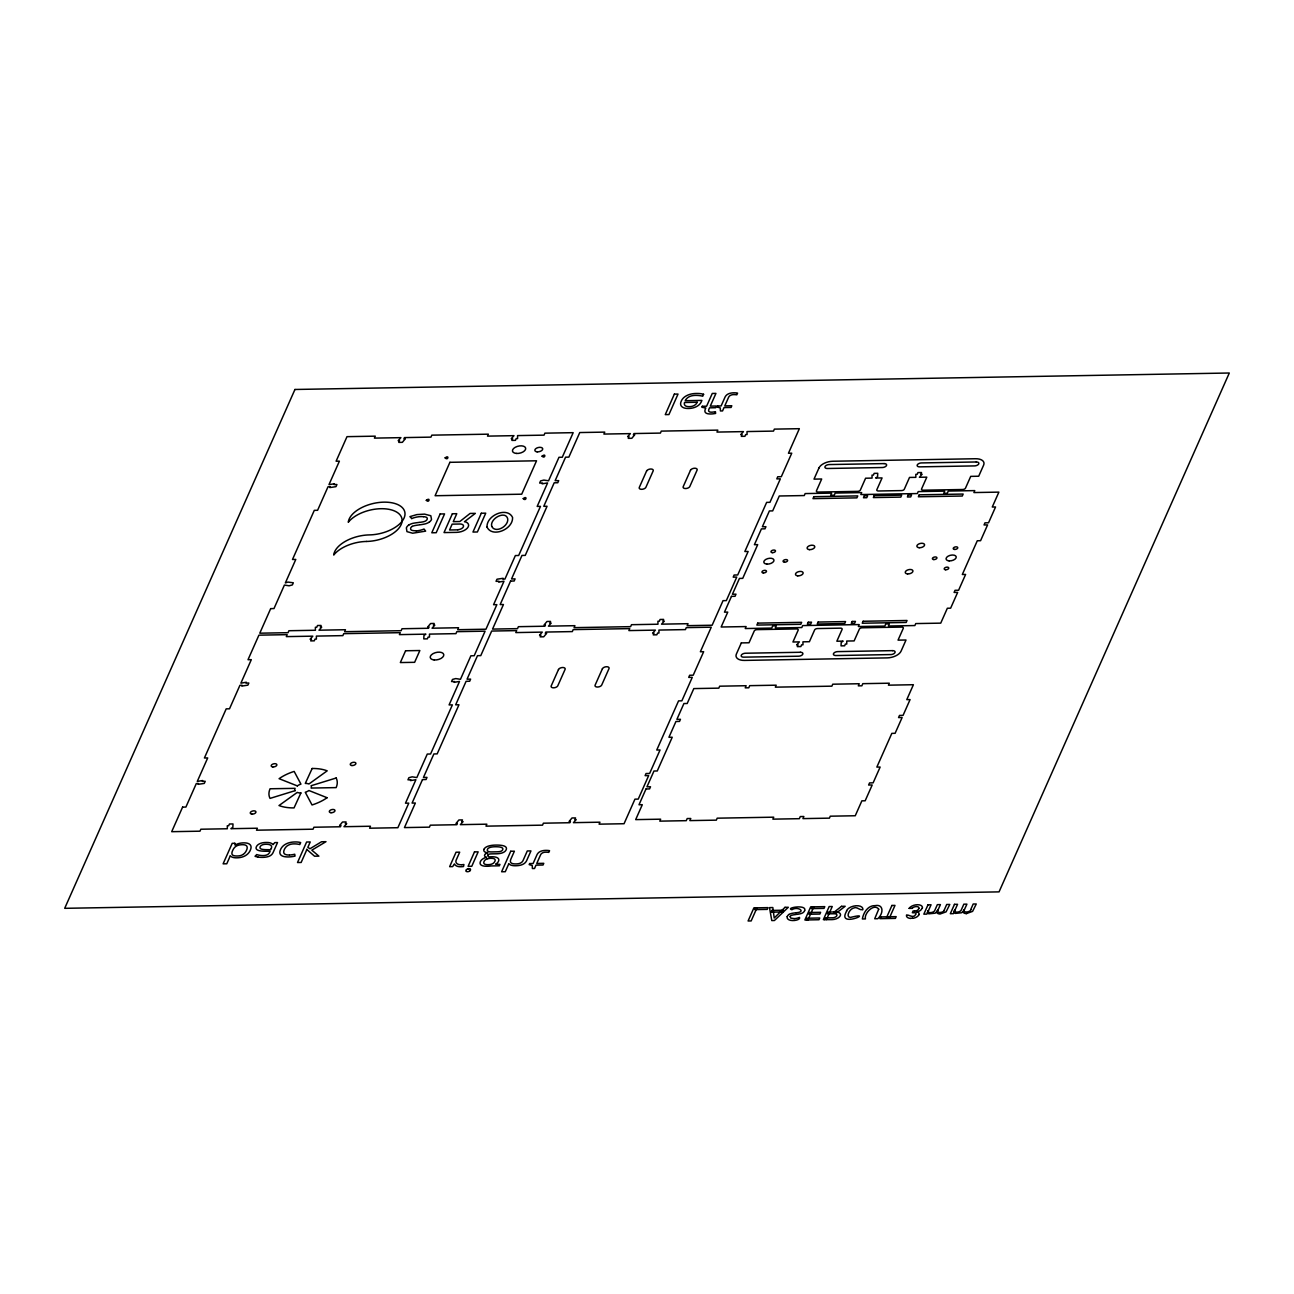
<?xml version="1.0" encoding="UTF-8"?>
<svg xmlns="http://www.w3.org/2000/svg" width="1294" height="1294" viewBox="0 0 1294 1294"><rect width="100%" height="100%" fill="white"/><g stroke="black" fill="none" stroke-linecap="round" stroke-linejoin="round"><path stroke-width="1.5" d="M790.181 916.621L790.747 918.125L794.16 918.594M787.156 916.621C786.04 922.719 801.293 920.713 799.498 917.414A9.236 4.917 -13.1 0 1 794.144 918.659M804.69 910.62C807.165 903.972 784.665 907.935 791.896 909.714C797.735 905.881 806.809 911.995 796.166 912.755M755.421 907.854L754.645 909.601L767.213 909.391L767.989 907.628L753.884 907.887L748.078 920.988L751.151 920.94L756.974 907.838M806.372 919.953L807.149 918.206L819.749 917.996L818.973 919.743L804.868 919.985L810.691 906.884L824.796 906.641L824.019 908.388L811.403 908.598L812.179 906.851M807.957 919.937L813.764 906.835M824.699 919.646L825.475 917.899L832.964 917.769A3.51 1.876 -13.1 0 0 836.814 915.683A3.51 1.876 -13.1 0 0 834.727 913.758L827.287 913.823L828.063 912.076L835.423 911.946A6.858 3.656 -13.1 0 1 840.356 915.618A6.858 3.656 -13.1 0 1 832.026 919.613L823.356 919.662L829.163 906.56L832.252 906.512L826.429 919.613M846.777 910.96C835.665 929.286 876.944 910.717 850.368 917.462C845.548 917.139 849.333 909.391 853.118 908.21C856.919 905.978 859.329 910.442 862.419 909.698M918.821 908.437L918.643 908.841A3.639 1.941 -13.1 0 1 914.615 911.17M928.445 910.685L927.329 912.496L928.752 913.823L935.158 913.192L937.616 910.863L940.431 904.603L937.341 904.652L934.834 910.313A3.575 1.909 -13.1 0 1 930.726 912.61A3.575 1.909 -13.1 0 1 927.976 910.701M944.199 910.151L946.707 904.49L949.796 904.441L946.092 911.849L940.059 914.017A5.677 3.025 -13.1 0 1 936.565 912.124L937.875 910.345M954.923 910.216L953.807 912.027L955.376 913.402L961.636 912.739L964.014 910.523L966.925 904.134L963.836 904.183L961.329 909.86A3.575 1.909 -13.1 0 1 957.204 912.141A3.575 1.909 -13.1 0 1 954.471 910.232M970.678 909.682L973.201 904.021L976.274 903.972L972.587 911.38L966.537 913.548M964.37 909.876L962.946 911.688A5.677 3.025 -13.1 0 0 966.472 913.661M488 854.833L489.003 854.218A2.717 1.44 -13.1 0 1 489.698 854.056A5.37 2.863 -13.1 0 1 490.426 853.943A9.495 5.063 -13.1 0 1 490.976 853.911A13.959 7.44 -13.1 0 1 491.995 853.862L496.281 853.797A15.819 8.427 -13.1 0 0 498.594 853.652A10.093 5.386 -13.1 0 0 500.907 853.28A6.988 3.72 -13.1 0 0 502.751 852.697A5.661 3.009 -13.1 0 0 505.647 850.627A8.362 4.464 -13.1 0 0 506.407 848.152A7.101 3.785 -13.1 0 0 504.644 846.227L504.531 846.179A11.597 6.179 -13.1 0 0 502.04 845.467A19.135 10.19 -13.1 0 0 499.112 845.144A30.635 16.321 -13.1 0 0 495.683 845.095A21.658 11.533 -13.1 0 0 492.885 845.241A13.716 7.311 -13.1 0 0 490.183 845.645A8.977 4.788 -13.1 0 0 487.903 846.276A6.163 3.284 -13.1 0 0 485.476 847.521A6.26 3.332 -13.1 0 0 484.118 849.058M419.013 522.436L418.253 522.533A35.828 19.087 -13.1 0 0 413.19 523.277A7.796 4.157 -13.1 0 0 409.147 524.863M419.046 524.927L416.733 525.251A22.807 12.147 -13.1 0 0 414.792 525.574A5.969 3.17 -13.1 0 0 412.301 526.399M795.956 912.771L795.438 912.836A24.958 13.296 -13.1 0 0 791.912 913.37A5.435 2.895 -13.1 0 0 789.097 914.454M795.988 914.502L794.387 914.729A8.007 4.27 -13.1 0 0 791.119 915.473A2.685 1.423 -13.1 0 0 790.213 916.605M419.305 522.404L419.854 522.339A23.81 12.681 -13.1 0 0 423.219 521.806A5.483 2.911 -13.1 0 0 425.629 520.948A4.416 2.345 -13.1 0 0 427.198 519.04A4.416 2.345 -13.1 0 0 426.454 517.325A6.405 3.413 -13.1 0 0 425.079 516.872L423.559 516.646M912.626 918.174L911.963 918.222A10.223 5.451 -13.1 0 1 911.057 918.255M457.817 529.844L449.552 529.99L452.14 524.151L460.405 524.005A5.047 2.685 -13.1 0 1 463.333 526.852A5.047 2.685 -13.1 0 1 457.833 529.764M909.132 908.388L912.27 908.323M914.68 910.944L913.111 910.976L912.335 912.723L913.904 912.691M411.767 518.603L409.907 516.629L416.862 514.591L424.513 514.122L430.805 515.74L431.517 519.347A9.139 4.869 -13.1 0 1 429.026 522.339M428.912 522.307A7.99 4.254 -13.1 0 1 425.03 523.924A28.517 15.204 -13.1 0 1 419.887 524.798M412.236 526.367A4.141 2.2 -13.1 0 0 410.683 528.292A4.61 2.459 -13.1 0 0 411.492 530.136A6.826 3.639 -13.1 0 0 413.724 530.669A12.843 6.842 -13.1 0 0 416.199 530.783M416.167 530.88A13.263 7.068 -13.1 0 0 424.028 529.036L425.661 531.138L412.64 533.225L406.963 531.624L406.365 527.952A9.64 5.127 -13.1 0 1 408.985 524.798M411.718 518.554A14.202 7.57 -13.1 0 1 423.526 516.694M257.927 857.032A17.89 9.543 -13.1 0 1 255.015 856.288L256.73 854.574A25.88 13.797 -13.1 0 0 258.024 854.946A18.989 10.126 -13.1 0 0 260.434 855.399A12.584 6.713 -13.1 0 0 263.086 855.56A9.543 5.095 -13.1 0 0 264.138 855.512A6.324 3.364 -13.1 0 0 265.577 855.302A3.931 2.087 -13.1 0 0 267.373 854.687A4.319 2.297 -13.1 0 0 268.473 853.911A6.858 3.656 -13.1 0 0 269.201 853.053A11.096 5.92 -13.1 0 0 269.718 852.148L270.106 851.258L265.302 851.242A26.527 14.137 -13.1 0 1 261.404 851.015A13.684 7.295 -13.1 0 1 258.363 850.384A6.68 3.558 -13.1 0 1 256.341 846.874A9.721 5.176 -13.1 0 1 257.118 845.613A6.357 3.381 -13.1 0 1 259.787 843.688A6.632 3.526 -13.1 0 1 261.517 843.057A7.829 4.173 -13.1 0 1 263.572 842.653A11.856 6.324 -13.1 0 1 265.917 842.475A16.951 9.042 -13.1 0 1 267.437 842.491A13.134 7.004 -13.1 0 1 268.602 842.572A8.912 4.755 -13.1 0 1 270.203 842.879A7.117 3.801 -13.1 0 1 271.093 843.219A10.417 5.548 -13.1 0 1 272.128 843.85A16.013 8.54 -13.1 0 1 273.002 844.659L274.813 842.588L277.531 842.54L273.163 852.39A15.204 8.104 -13.1 0 1 272.597 853.425A9.915 5.289 -13.1 0 1 271.546 854.703A6.114 3.267 -13.1 0 1 269.443 856.11A6.583 3.51 -13.1 0 1 267.243 856.838A10.109 5.386 -13.1 0 1 264.914 857.226A16.321 8.702 -13.1 0 1 262.504 857.372A17.89 9.543 -13.1 0 1 258.379 857.113A20.283 10.805 -13.1 0 1 257.781 857.016M242.981 854.525A5.629 3.009 -13.1 0 1 239.002 855.868A8.945 4.755 -13.1 0 1 237.239 855.997A10.853 5.791 -13.1 0 1 235.298 855.916A6.713 3.575 -13.1 0 1 233.486 855.512A5.127 2.734 -13.1 0 1 232.176 854.477A6.616 3.526 -13.1 0 1 231.95 853.781A12.083 6.438 -13.1 0 1 231.982 852.6A20.817 11.096 -13.1 0 1 232.37 851.209A30.878 16.466 -13.1 0 1 232.904 849.996A25.556 13.619 -13.1 0 1 233.454 849.01A15.431 8.217 -13.1 0 1 234.392 847.699A8.751 4.675 -13.1 0 1 235.637 846.567A5.823 3.106 -13.1 0 1 236.301 846.114A5.613 2.992 -13.1 0 1 239.471 844.982A8.977 4.788 -13.1 0 1 241.574 844.739A12.422 6.616 -13.1 0 1 242.334 844.707A7.699 4.108 -13.1 0 1 244.34 844.836A5.564 2.96 -13.1 0 1 246.717 846.082A8.864 4.723 -13.1 0 1 247.17 847.408A14.283 7.602 -13.1 0 1 247.025 848.815A22.144 11.808 -13.1 0 1 246.507 850.287A22.839 12.164 -13.1 0 1 245.714 851.759A14.169 7.554 -13.1 0 1 244.663 853.118A8.395 4.48 -13.1 0 1 243.207 854.364M289.581 854.994A11.08 5.904 -13.1 0 0 290.665 854.913A15.965 8.508 -13.1 0 0 291.473 854.816A20.186 10.756 -13.1 0 0 292.816 854.622A17.194 9.155 -13.1 0 0 294.741 854.234L295.032 856.078A7.635 4.076 -13.1 0 1 294.142 856.288A12.584 6.713 -13.1 0 1 293.14 856.482A19.297 10.271 -13.1 0 1 292.072 856.644A17.437 9.301 -13.1 0 1 288.481 856.935A15.172 8.088 -13.1 0 1 285.424 856.79A10.012 5.338 -13.1 0 1 281.008 855.108A10.659 5.677 -13.1 0 1 280.167 853.911A13.781 7.343 -13.1 0 1 279.908 851.743A21.319 11.355 -13.1 0 1 280.572 849.56A23.373 12.455 -13.1 0 1 281.041 848.621A17.048 9.09 -13.1 0 1 282.593 846.502A11.177 5.952 -13.1 0 1 285.877 844.044A9.802 5.225 -13.1 0 1 291.441 842.248A14.444 7.699 -13.1 0 1 294.87 841.973A21.189 11.29 -13.1 0 1 295.889 841.957A16.207 8.637 -13.1 0 1 298.348 842.119A10.999 5.855 -13.1 0 1 300.661 842.604L299.804 844.545A19.976 10.643 -13.1 0 0 298.008 844.173A16.175 8.621 -13.1 0 0 293.932 843.882A9.349 4.982 -13.1 0 0 292.347 843.979A6.13 3.267 -13.1 0 0 287.98 845.403A8.023 4.27 -13.1 0 0 286.443 846.535A11.905 6.341 -13.1 0 0 285.214 847.974A18.714 9.98 -13.1 0 0 284.356 849.511A21.351 11.387 -13.1 0 0 283.92 850.692A12.972 6.907 -13.1 0 0 283.79 852.552A6.486 3.461 -13.1 0 0 286.103 854.687A8.573 4.561 -13.1 0 0 289.241 854.994M485.897 853.587A3.591 1.909 -13.1 0 0 484.781 854.703A4.416 2.362 -13.1 0 0 484.571 855.366A3.914 2.087 -13.1 0 0 484.813 856.207A5.532 2.944 -13.1 0 0 485.299 856.66A8.573 4.561 -13.1 0 0 485.735 856.919A11.662 6.211 -13.1 0 0 486.544 857.307A6.777 3.607 -13.1 0 0 483.163 858.698A8.395 4.48 -13.1 0 0 482.791 858.925A7.99 4.254 -13.1 0 0 480.656 861.125A9.754 5.192 -13.1 0 0 480.478 861.481A11.161 5.952 -13.1 0 0 480.09 862.969A7.343 3.914 -13.1 0 0 481.239 865.104A8.201 4.367 -13.1 0 0 483.794 866.026A12.455 6.632 -13.1 0 0 485.428 866.22A16.935 9.026 -13.1 0 0 487.434 866.268A14.816 7.893 -13.1 0 0 489.326 866.155A11.29 6.017 -13.1 0 0 490.976 865.945L499.338 865.799L499.953 864.408L495.618 864.166A6.276 3.348 -13.1 0 0 496.33 863.713A10.708 5.71 -13.1 0 0 497.252 862.952A7.44 3.963 -13.1 0 0 498.125 861.933A9.543 5.095 -13.1 0 0 498.481 861.254A8.864 4.723 -13.1 0 0 498.788 859.717A7.166 3.817 -13.1 0 0 497.559 857.906A8.573 4.561 -13.1 0 0 494.809 856.968A12.746 6.793 -13.1 0 0 492.27 856.757A16.288 8.67 -13.1 0 0 491.445 856.774A12.422 6.616 -13.1 0 0 490.523 856.806A10.692 5.694 -13.1 0 0 489.375 856.903A6.874 3.672 -13.1 0 1 488.501 856.515A4.06 2.167 -13.1 0 1 487.887 855.981A2.911 1.553 -13.1 0 1 487.854 855.091M486.01 853.522A4.011 2.135 -13.1 0 1 487.806 852.795A9.559 5.095 -13.1 0 1 486.172 852.471A6.745 3.591 -13.1 0 1 484.409 851.549A5.904 3.154 -13.1 0 1 484.005 849.301M489.714 847.538A3.413 1.812 -13.1 0 0 488.129 848.443A3.882 2.07 -13.1 0 0 487.531 849.268A6.163 3.284 -13.1 0 0 487.32 850.19A4.06 2.167 -13.1 0 0 488.016 851.29A4.529 2.41 -13.1 0 0 488.695 851.598A5.791 3.089 -13.1 0 0 490.102 851.873A8.88 4.739 -13.1 0 0 491.574 851.921L495.974 851.84A24.586 13.102 -13.1 0 0 497.462 851.792A14.541 7.748 -13.1 0 0 498.74 851.695A7.813 4.173 -13.1 0 0 499.824 851.549A3.672 1.957 -13.1 0 0 500.746 851.306A2.459 1.31 -13.1 0 0 501.7 850.854A3.17 1.682 -13.1 0 0 502.331 850.255A5.225 2.782 -13.1 0 0 502.687 849.657A4.222 2.248 -13.1 0 0 502.428 848.071A5.645 3.009 -13.1 0 0 501.457 847.473A6.421 3.413 -13.1 0 0 501.037 847.311A9.236 4.917 -13.1 0 0 499.371 846.955A15.949 8.492 -13.1 0 0 497.365 846.794A25.977 13.846 -13.1 0 0 494.987 846.761A15.835 8.443 -13.1 0 0 493.176 846.858A10.061 5.354 -13.1 0 0 491.574 847.069A6.195 3.3 -13.1 0 0 489.973 847.457M461.57 864.748A11.856 6.324 -13.1 0 0 462.686 864.651A17.032 9.074 -13.1 0 0 463.915 864.505L463.511 866.527A12.956 6.907 -13.1 0 1 462.071 866.673A17.744 9.446 -13.1 0 1 460.551 866.737A7.699 4.108 -13.1 0 1 456.717 866.042A9.964 5.305 -13.1 0 1 455.294 865.088A13.053 6.955 -13.1 0 1 454.437 863.923L452.657 866.608L449.633 866.673L456.038 852.228L459.693 852.164L456.264 859.912A11.727 6.244 -13.1 0 0 456.006 860.656A8.832 4.707 -13.1 0 0 456.782 863.421A9.155 4.885 -13.1 0 0 457.008 863.632A6.696 3.575 -13.1 0 0 461.165 864.748M487.142 858.876A4.853 2.588 -13.1 0 1 488.873 858.407M486.948 858.99A4.125 2.2 -13.1 0 0 485.719 859.588A4.853 2.588 -13.1 0 0 484.619 860.575A7.538 4.028 -13.1 0 0 484.231 861.173A10.174 5.419 -13.1 0 0 483.907 861.95A7.214 3.85 -13.1 0 0 483.794 862.855A4.642 2.475 -13.1 0 0 484.377 863.907A4.432 2.362 -13.1 0 0 484.943 864.246A5.289 2.814 -13.1 0 0 486.463 864.618A8.104 4.319 -13.1 0 0 487.984 864.667A8.411 4.48 -13.1 0 0 490.054 864.505A4.383 2.345 -13.1 0 0 493.839 862.807A8.314 4.432 -13.1 0 0 494.858 861.319A7.829 4.173 -13.1 0 0 495.149 860.154A4.27 2.264 -13.1 0 0 492.901 858.423A8.427 4.48 -13.1 0 0 490.879 858.31A9.948 5.305 -13.1 0 0 490.377 858.326A7.489 3.995 -13.1 0 0 488.711 858.504M466.261 869.875A4.4 2.345 -13.1 0 0 466.05 870.264A4.286 2.281 -13.1 0 0 465.921 870.668A2.653 1.423 -13.1 0 0 465.937 871.04A1.828 0.97 -13.1 0 0 466.18 871.347A2.264 1.213 -13.1 0 0 469.253 871.299A1.957 1.035 -13.1 0 0 469.948 870.813M466.487 869.617A1.99 1.068 -13.1 0 1 467.312 869.083A2.151 1.148 -13.1 0 1 468.234 868.824M470.45 869.374A2.523 1.343 -13.1 0 1 470.498 869.778A3.995 2.135 -13.1 0 1 470.369 870.183A4.464 2.378 -13.1 0 1 470.159 870.555M468.056 868.695A2.523 1.343 -13.1 0 1 468.687 868.63M468.865 868.759A2.264 1.213 -13.1 0 1 470.32 869.18M804.593 910.636A6.373 3.397 -13.1 0 1 802.943 912.707A5.564 2.96 -13.1 0 1 800.161 913.807A19.863 10.595 -13.1 0 1 796.57 914.421M787.253 916.605A6.438 3.429 -13.1 0 1 789 914.421M846.47 910.976A8.443 4.497 -13.1 0 1 855.852 905.768A8.443 4.497 -13.1 0 1 862.855 909.65M909.148 908.388A7.02 3.736 -13.1 0 1 917.511 904.716A7.02 3.736 -13.1 0 1 922.331 908.356M921.91 908.372A24.23 12.908 -13.1 0 1 921.749 908.744A5.597 2.976 -13.1 0 1 916.67 911.995M916.67 911.785A5.257 2.798 -13.1 0 1 918.95 914.518M918.821 914.518A18.892 10.061 -13.1 0 1 918.627 914.939M918.772 914.939A6.017 3.203 -13.1 0 1 912.61 918.352M910.911 918.481A7.068 3.769 -13.1 0 1 906.544 914.955C909.035 914.583 913.645 918.886 915.812 914.405A3.122 1.666 -13.1 0 0 913.985 912.513M912.189 908.323A3.656 1.957 -13.1 0 1 916.54 906.576A3.656 1.957 -13.1 0 1 918.966 908.437M944.458 910.135A3.656 1.957 -13.1 0 1 940.042 912.48A3.656 1.957 -13.1 0 1 937.503 910.329M970.953 909.666A3.656 1.957 -13.1 0 1 966.537 912.011A3.656 1.957 -13.1 0 1 963.998 909.86M878.707 909.213L874.712 918.756L877.785 918.708C883.592 913.596 883.899 903.827 875.035 905.638C867.853 905.428 863.47 912.61 862.354 918.966L865.427 918.918C863.891 913.467 874.162 902.743 878.707 909.213M234.829 843.284L235.055 845.128A8.557 4.561 -13.1 0 1 239.034 843.462A10.303 5.483 -13.1 0 1 241.671 842.992A11.727 6.244 -13.1 0 1 243.595 842.863A13.102 6.988 -13.1 0 1 244.792 842.879A9.155 4.869 -13.1 0 1 250.098 844.707A10.87 5.791 -13.1 0 1 250.858 845.985A14.655 7.813 -13.1 0 1 250.987 848.039A22.661 12.067 -13.1 0 1 250.308 850.19A24.812 13.215 -13.1 0 1 249.613 851.549A17.453 9.301 -13.1 0 1 248.092 853.522A11.387 6.066 -13.1 0 1 245.229 855.738A8.848 4.707 -13.1 0 1 240.215 857.501A11.808 6.292 -13.1 0 1 236.964 857.809A13.199 7.036 -13.1 0 1 235.459 857.793A8.783 4.675 -13.1 0 1 230.316 855.787L230.138 855.787A58.133 30.975 -13.1 0 1 229.62 857.259A80.568 42.928 -13.1 0 1 228.989 858.795L226.773 863.777L223.102 863.842L232.208 843.332L234.829 843.284M487.013 527.062C492.157 538.061 513.2 529.424 512.57 517.454C507.41 506.455 486.382 515.093 487.013 527.062M491.688 526.318C495.198 533.71 508.607 526.48 507.733 518.926C505.841 510.111 489.747 518.296 491.688 526.318M426.308 500.309C429.058 503.673 430.805 496.702 426.308 500.309M445.136 457.85C447.902 461.23 449.649 454.243 445.136 457.85M523.245 498.594C526.011 501.975 527.758 494.987 523.245 498.594M542.089 456.151C544.839 459.516 546.602 452.544 542.089 456.151M306.759 849.414L306.144 851.177A25.751 13.716 -13.1 0 1 305.966 851.598L301.146 862.467L297.523 862.532L306.613 842.022L310.236 841.957L307.843 847.36L309.978 848.735L321.559 841.763L325.991 841.682L311.822 850.158L318.89 856.143L314.539 856.207L307.81 850.32A38.27 20.397 -13.1 0 1 307.309 849.77A22.871 12.196 -13.1 0 1 306.969 849.349L306.791 849.349M294.951 389.478L64.7 908.323L999.049 891.873L1229.3 373.012L294.951 389.478M182.6 807.116L171.698 831.686L199.972 831.185L200.845 829.228L227.323 828.758L227.291 825.766L228.666 825.75L229.442 824.003L233.001 823.954L232.839 827.4L230.898 828.694L257.377 828.225L256.503 830.198L313.051 829.195L313.924 827.238L340.419 826.769L340.985 825.491L339.61 825.507L342.522 822.013L346.096 821.949L345.32 823.696L346.695 823.663L343.978 826.704L370.472 826.235L369.599 828.209L397.873 827.707L408.775 803.137L405.475 803.202L415.908 779.7L410.489 780.606L410.861 779.781L407.95 779.829L408.888 777.71L412.171 776.837L416.846 777.565L427.279 754.062L430.578 753.998L452.382 704.874L449.083 704.923L459.516 681.42L454.097 682.342L454.469 681.517L451.557 681.566L452.496 679.431L455.779 678.574L460.47 679.301L470.887 655.799L474.186 655.734L485.088 631.165L456.814 631.666L455.941 633.639L429.462 634.109L429.495 637.085L428.12 637.117L427.343 638.848L423.785 638.913L423.947 635.467L425.888 634.157L399.393 634.626L400.267 632.669L343.735 633.656L342.861 635.629L316.367 636.098L316.399 639.074L315.024 639.107L314.264 640.837L310.689 640.902L311.466 639.171L310.091 639.187L312.808 636.163L286.314 636.616L287.187 634.658L258.913 635.16L248.011 659.714L251.311 659.665L240.878 683.167L246.297 682.261L245.925 683.07L248.836 683.022L247.898 685.157L241.703 686.079L242.075 685.254L239.924 685.302L229.507 708.805L226.207 708.853L204.403 757.993L207.703 757.928L197.27 781.43L202.673 780.525L202.317 781.35L205.228 781.301L204.274 783.42L198.095 784.342L198.467 783.517L196.316 783.566L185.899 807.068L182.6 807.116M270.689 608.617L259.787 633.187L288.061 632.685L288.934 630.728L315.412 630.259L315.38 627.266L316.755 627.25L317.531 625.503L321.09 625.455L320.33 627.186L321.688 627.153L318.987 630.194L345.466 629.725L344.608 631.698L401.14 630.696L402.013 628.738L428.508 628.269L429.074 626.992L427.699 627.008L430.611 623.514L434.186 623.449L433.409 625.196L434.784 625.164L432.067 628.205L458.561 627.736L457.688 629.709L485.962 629.207L496.864 604.638L493.564 604.702L503.997 581.2L498.578 582.106L498.95 581.281L496.039 581.329L496.977 579.211L503.172 578.289L502.8 579.097L504.951 579.065L515.368 555.563L518.668 555.498L540.471 506.375L537.172 506.423L547.605 482.921L542.186 483.827L542.558 483.018L539.647 483.066L540.585 480.931L543.868 480.074L548.559 480.802L558.976 457.3L562.275 457.235L573.177 432.665L544.903 433.166L544.03 435.14L517.551 435.593L517.584 438.585L516.209 438.617L515.433 440.348L511.874 440.413L512.634 438.682L511.276 438.698L513.977 435.657L487.498 436.127L488.356 434.169L431.824 435.156L430.951 437.129L404.456 437.598L403.89 438.876L405.265 438.844L402.353 442.338L398.778 442.402L399.555 440.672L398.18 440.688L400.897 437.647L374.403 438.116L375.276 436.159L347.002 436.66L336.1 461.214L339.4 461.165L328.967 484.668L334.386 483.762L334.014 484.571L336.925 484.522L335.987 486.657L329.792 487.579L330.164 486.754L328.013 486.787L317.596 510.289L314.296 510.354L292.493 559.493L295.792 559.429L285.359 582.931L287.866 582.074L293.317 582.785L292.379 584.92L289.096 585.794L284.405 585.066L273.988 608.568L270.689 608.617M271.287 848.395L270.705 849.705L267.082 849.673A28.371 15.124 -13.1 0 1 264.979 849.624A17.226 9.187 -13.1 0 1 263.2 849.462A9.64 5.144 -13.1 0 1 261.744 849.188A5.936 3.154 -13.1 0 1 260.919 848.88A4.125 2.2 -13.1 0 1 260.029 847.311A6.098 3.251 -13.1 0 1 260.191 846.777A5.516 2.944 -13.1 0 1 260.644 846.05A3.607 1.925 -13.1 0 1 262.245 844.933A4.205 2.248 -13.1 0 1 263.911 844.448A6.389 3.397 -13.1 0 1 265.27 844.286A8.686 4.626 -13.1 0 1 265.852 844.27A10.643 5.677 -13.1 0 1 267.971 844.367A7.117 3.785 -13.1 0 1 270.3 845.014A6.276 3.348 -13.1 0 1 270.98 845.516A6.47 3.445 -13.1 0 1 271.627 847.101A9.818 5.225 -13.1 0 1 271.303 848.379M449.908 462.314L435.091 495.731L521.708 494.195L536.541 460.793L449.908 462.314M440.138 513.977L431.792 532.788L436.207 532.707L444.57 513.896L440.138 513.977M452.366 513.767L444.02 532.578L456.523 532.368A9.721 5.176 -13.1 0 0 467.296 528.162A9.721 5.176 -13.1 0 0 465.921 522.016A9.268 4.933 -13.1 0 0 464.433 521.725L475.351 513.362L470.094 513.443L459.839 521.531L453.256 521.644L456.782 513.686L452.366 513.767M405.588 650.769L400.347 662.56L414.63 662.318L419.854 650.526L405.588 650.769M481.303 513.249L472.957 532.06L477.389 531.98L485.735 513.168L481.303 513.249M422.491 779.586L412.074 803.089L415.358 803.024L404.456 827.594L429.43 827.157L430.304 825.184L456.798 824.715L457.364 823.437L455.989 823.469L458.901 819.975L462.476 819.911L461.699 821.641L463.074 821.625L460.357 824.65L486.851 824.181L485.978 826.154L542.526 825.151L543.399 823.194L569.878 822.725L570.444 821.447L569.085 821.48L571.997 817.97L575.555 817.921L574.795 819.652L576.17 819.62L573.452 822.66L599.947 822.191L599.073 824.165L624.048 823.728L634.95 799.158L638.249 799.094L648.666 775.591L645.108 775.656L646.046 773.521L649.62 773.472L660.053 749.97L656.754 750.019L678.557 700.895L681.857 700.83L692.274 677.328L688.715 677.393L689.653 675.258L693.228 675.193L703.661 651.691L700.361 651.755L711.263 627.186L686.289 627.622L685.416 629.596L658.921 630.065L658.953 633.041L657.595 633.073L656.818 634.804L653.244 634.869L654.02 633.138L652.645 633.154L655.362 630.129L628.868 630.582L629.741 628.625L573.193 629.612L572.32 631.585L545.842 632.054L545.275 633.332L546.65 633.3L543.723 636.794L540.164 636.858L540.924 635.128L539.566 635.144L542.267 632.119L515.788 632.588L516.662 630.615L491.671 631.051L480.77 655.621L477.486 655.686L467.053 679.188L470.612 679.124L469.673 681.242L466.099 681.307L455.682 704.809L458.966 704.761L437.162 753.884L433.878 753.949L423.445 777.451L427.004 777.387L426.066 779.522L422.491 779.586M510.58 581.071L500.163 604.573L503.447 604.524L492.545 629.094L517.519 628.641L518.393 626.684L544.887 626.215L545.453 624.937L544.078 624.97L546.99 621.476L550.565 621.411L549.788 623.142L551.163 623.11L548.462 626.15L574.94 625.681L574.067 627.655L630.615 626.652L631.488 624.695L657.967 624.226L657.934 621.233L659.309 621.217L660.086 619.47L663.644 619.405L662.884 621.152L664.259 621.12L661.541 624.161L688.036 623.692L687.163 625.665L712.137 625.228L723.039 600.659L726.338 600.594L736.755 577.092L733.197 577.156L734.135 575.021L737.709 574.973L748.142 551.47L744.843 551.519L766.646 502.379L769.946 502.331L780.363 478.829L776.804 478.893L777.743 476.758L781.317 476.693L791.75 453.191L788.45 453.256L799.352 428.686L774.378 429.123L773.505 431.096L747.01 431.565L747.059 434.541L745.684 434.574L744.907 436.304L741.333 436.369L742.109 434.638L740.734 434.655L743.452 431.614L716.957 432.083L717.83 430.126L661.283 431.112L660.409 433.086L633.931 433.555L633.364 434.833L634.739 434.8L631.828 438.294L628.253 438.359L629.03 436.628L627.655 436.644L630.356 433.619L603.877 434.072L604.751 432.115L579.761 432.552L568.859 457.122L565.575 457.186L555.142 480.689L558.701 480.624L557.763 482.743L554.188 482.808L543.771 506.31L547.055 506.261L525.251 555.385L521.967 555.449L511.534 578.952L515.093 578.887L514.155 581.022L510.58 581.071M674.368 394.12L665.262 414.63L668.933 414.565L678.024 394.055L674.368 394.12M474.494 851.905L468.088 866.349L471.76 866.284L478.165 851.84L474.494 851.905M558.49 669.532L551.212 685.901A3.478 1.844 -13.1 0 0 553.638 687.81A3.478 1.844 -13.1 0 0 557.795 685.788L565.074 669.419A3.478 1.844 -13.1 0 0 562.647 667.51A3.478 1.844 -13.1 0 0 558.49 669.532M646.579 471.032L639.301 487.401A3.478 1.844 -13.1 0 0 641.727 489.31A3.478 1.844 -13.1 0 0 645.9 487.288L653.163 470.919A3.478 1.844 -13.1 0 0 650.736 469.01A3.478 1.844 -13.1 0 0 646.579 471.032M703.596 394.282L702.723 396.223A23.389 12.471 -13.1 0 0 702.302 396.11A20.413 10.87 -13.1 0 0 695.428 395.382A10.643 5.677 -13.1 0 0 693.115 395.576A7.02 3.736 -13.1 0 0 689.087 396.805A7.263 3.866 -13.1 0 0 687.567 397.792A9.931 5.289 -13.1 0 0 686.143 399.231A15.512 8.265 -13.1 0 0 685.222 400.703L701.898 400.412L701.283 401.803A15.722 8.379 -13.1 0 1 700.103 403.712A10.805 5.758 -13.1 0 1 696.544 406.559A8.961 4.772 -13.1 0 1 691.805 408.16A11.775 6.276 -13.1 0 1 688.554 408.467A13.668 7.279 -13.1 0 1 687.664 408.467A9.899 5.273 -13.1 0 1 681.728 406.542A11.452 6.098 -13.1 0 1 681.113 405.75A13.522 7.214 -13.1 0 1 680.644 403.324A20.3 10.821 -13.1 0 1 681.307 401.043A22.079 11.759 -13.1 0 1 681.485 400.655A17.097 9.107 -13.1 0 1 682.973 398.455A11.371 6.066 -13.1 0 1 686.807 395.576A10.627 5.661 -13.1 0 1 692.468 393.797A15.01 8.007 -13.1 0 1 696.156 393.473A30.555 16.288 -13.1 0 1 697.725 393.473A23.89 12.73 -13.1 0 1 698.776 393.505A16.224 8.637 -13.1 0 1 700.232 393.619A17.744 9.462 -13.1 0 1 701.785 393.861A23.195 12.358 -13.1 0 1 703.596 394.282M702.286 406.284L701.849 407.27L705.812 407.982L705.456 408.791A15.657 8.346 -13.1 0 0 704.923 410.78A8.104 4.319 -13.1 0 0 705.57 412.673A6.777 3.607 -13.1 0 0 708.95 413.902A11.743 6.26 -13.1 0 0 710.891 413.967A12.358 6.583 -13.1 0 0 712.606 413.87A18.617 9.915 -13.1 0 0 714.401 413.627A25.023 13.328 -13.1 0 0 715.614 413.433L715.436 411.686A18.763 9.996 -13.1 0 1 713.948 411.945A12.422 6.616 -13.1 0 1 712.573 412.123A8.314 4.432 -13.1 0 1 711.635 412.171A5.208 2.782 -13.1 0 1 710.471 412.107A3.364 1.795 -13.1 0 1 708.805 411.185A4.464 2.378 -13.1 0 1 708.659 410.732A7.893 4.205 -13.1 0 1 708.708 409.988A13.247 7.052 -13.1 0 1 708.966 409.098A18.245 9.721 -13.1 0 1 709.112 408.775L709.516 407.836L715.679 407.723L716.439 406.025L710.277 406.138L715.938 393.392L712.266 393.457L706.605 406.203L702.286 406.284M510.726 851.258L501.619 871.768L505.291 871.703L508.041 865.492A32.819 17.485 -13.1 0 0 508.445 864.521A22.952 12.228 -13.1 0 0 508.574 864.085A15.124 8.055 -13.1 0 0 508.688 863.648L508.914 863.632A7.715 4.108 -13.1 0 0 510.823 865.071A9.43 5.03 -13.1 0 0 511.259 865.217A9.915 5.289 -13.1 0 0 514.106 865.718A12.536 6.68 -13.1 0 0 515.562 865.751A15.674 8.362 -13.1 0 0 518.118 865.589A9.851 5.257 -13.1 0 0 520.689 865.12A6.971 3.704 -13.1 0 0 522.776 864.36A6.729 3.591 -13.1 0 0 525.008 862.872A10.87 5.791 -13.1 0 0 526.157 861.481A16.709 8.912 -13.1 0 0 526.771 860.332L530.961 850.902L527.289 850.967L523.148 860.316A10.918 5.823 -13.1 0 1 522.598 861.286A6.826 3.639 -13.1 0 1 521.757 862.208A4.594 2.442 -13.1 0 1 520.625 862.969A4.351 2.329 -13.1 0 1 518.635 863.648A6.923 3.688 -13.1 0 1 517.066 863.874A10.239 5.467 -13.1 0 1 516.015 863.923A11.695 6.227 -13.1 0 1 513.993 863.842A7.263 3.866 -13.1 0 1 512.149 863.454A5.419 2.879 -13.1 0 1 511.001 862.774A6.438 3.429 -13.1 0 1 510.451 861.707A11.177 5.952 -13.1 0 1 510.467 860.494A18.488 9.851 -13.1 0 1 510.839 859.216A24.942 13.296 -13.1 0 1 511.033 858.747L514.397 851.193L510.726 851.258M717.652 406.009L717.183 407.06L720.257 407.901L720.434 410.958L722.553 410.926L724.025 407.578L731.061 407.464L731.806 405.75L724.786 405.879L728.554 397.387A7.78 4.141 -13.1 0 1 729.007 396.611A4.998 2.653 -13.1 0 1 729.751 395.835A3.753 1.99 -13.1 0 1 730.479 395.366A3.591 1.909 -13.1 0 1 732.873 394.654A5.16 2.75 -13.1 0 1 733.649 394.605A12.697 6.761 -13.1 0 1 735.38 394.654L735.493 394.67A14.137 7.538 -13.1 0 1 736.804 394.799L737.58 393.133A3.801 2.022 -13.1 0 0 737.208 393.053A6.729 3.575 -13.1 0 0 736.723 392.972A10.206 5.435 -13.1 0 0 736.157 392.907L736.027 392.891A16.757 8.929 -13.1 0 0 734.96 392.826A12.05 6.421 -13.1 0 0 734.038 392.81L734.038 392.81A10.093 5.386 -13.1 0 0 730.997 393.085A5.839 3.122 -13.1 0 0 725.934 395.738A12.147 6.47 -13.1 0 0 724.931 397.355L721.114 405.944L717.652 406.009M602.406 668.755L595.127 685.124A3.478 1.844 -13.1 0 0 597.553 687.033A3.478 1.844 -13.1 0 0 601.726 685.011L608.989 668.642A3.478 1.844 -13.1 0 0 606.562 666.733A3.478 1.844 -13.1 0 0 602.406 668.755M690.495 470.256L683.216 486.625A3.478 1.844 -13.1 0 0 685.642 488.534A3.478 1.844 -13.1 0 0 689.815 486.512L697.078 470.143A3.478 1.844 -13.1 0 0 694.652 468.234A3.478 1.844 -13.1 0 0 690.495 470.256M529.634 863.567L529.165 864.635L532.222 865.476L532.4 868.533L534.519 868.5L536.007 865.152L543.027 865.023L543.787 863.324L536.767 863.454L540.536 854.946A7.78 4.141 -13.1 0 1 540.989 854.169A4.998 2.653 -13.1 0 1 541.733 853.409A3.753 1.99 -13.1 0 1 542.461 852.924A3.591 1.909 -13.1 0 1 544.855 852.228A5.16 2.75 -13.1 0 1 545.615 852.18A12.697 6.761 -13.1 0 1 547.346 852.228L547.459 852.228A14.137 7.538 -13.1 0 1 548.769 852.374L549.562 850.708A3.801 2.022 -13.1 0 0 549.174 850.611A6.729 3.575 -13.1 0 0 548.705 850.53A10.206 5.435 -13.1 0 0 548.138 850.481L547.993 850.465A16.757 8.929 -13.1 0 0 546.925 850.401A12.05 6.421 -13.1 0 0 546.019 850.384L545.971 850.384A10.093 5.386 -13.1 0 0 542.962 850.659A5.839 3.122 -13.1 0 0 537.916 853.312A12.147 6.47 -13.1 0 0 536.913 854.913L533.096 863.519L529.634 863.567M646.013 788.968L638.993 804.771L642.293 804.706L635.678 819.62L660.652 819.183L659.778 821.14L686.273 820.671L687.211 818.552L690.786 818.487L689.831 820.606L716.326 820.153L717.199 818.18L773.731 817.177L772.858 819.151L799.352 818.681L800.29 816.563L803.865 816.498L802.927 818.617L829.405 818.148L830.279 816.191L855.253 815.754L861.869 800.84L865.168 800.792L872.188 784.989L868.614 785.037L869.552 782.919L873.126 782.854L880.146 767.051L876.847 767.099L891.825 733.374L895.108 733.31L902.128 717.507L898.554 717.572L899.508 715.436L903.066 715.372L910.086 699.569L906.787 699.633L913.402 684.72L888.428 685.173L889.301 683.2L862.807 683.669L861.869 685.804L858.294 685.852L859.248 683.733L832.754 684.202L831.88 686.16L775.332 687.163L776.206 685.189L749.727 685.658L748.773 687.793L745.215 687.858L746.153 685.723L719.674 686.192L718.801 688.149L693.81 688.586L687.195 703.499L683.911 703.548L676.891 719.367L680.466 719.302L679.512 721.421L675.953 721.486L668.933 737.289L672.233 737.24L657.255 770.981L653.971 771.03L646.951 786.833L650.526 786.768L649.572 788.903L646.013 788.968M731.482 596.356L724.462 612.159L727.762 612.111L721.146 627.008L746.12 626.571L745.247 628.544L771.742 628.075L772.68 625.94L776.254 625.875L775.3 628.011L801.795 627.541L802.668 625.584L859.216 624.581L858.343 626.539L884.821 626.086L885.775 623.951L889.334 623.886L888.396 626.021L914.874 625.552L915.748 623.579L940.738 623.142L947.354 608.245L950.637 608.18L957.657 592.377L954.082 592.442L955.037 590.307L958.595 590.242L965.615 574.439L962.315 574.504L977.293 540.763L980.577 540.698L987.597 524.895L984.038 524.96L984.977 522.841L988.551 522.776L995.555 506.973L992.272 507.022L998.871 492.124L973.897 492.561L974.77 490.604L948.292 491.057L947.337 493.192L943.779 493.257L944.717 491.122L918.222 491.591L917.349 493.564L860.817 494.551L861.691 492.593L835.196 493.063L834.258 495.181L830.683 495.246L831.621 493.111L805.143 493.58L804.27 495.553L779.295 495.99L772.68 510.887L769.38 510.952L762.376 526.755L765.935 526.69L764.997 528.825L761.422 528.89L754.402 544.693L757.702 544.628L742.724 578.369L739.44 578.434L732.42 594.237L735.995 594.172L735.041 596.291L731.482 596.356M741.333 642.908L736.383 654.036A11.565 6.163 -13.1 0 0 744.454 660.409L887.183 657.886A11.565 6.163 -13.1 0 0 901.077 651.141L906.01 640.012L898.036 640.142L903.277 628.35A2.313 1.229 -13.1 0 0 901.659 627.089L862.144 627.784A2.313 1.229 -13.1 0 0 859.362 629.127L854.121 640.918L846.729 641.048L846.761 644.04L845.386 644.056L844.626 645.803L841.051 645.868L841.213 642.422L843.154 641.112L836.846 641.226L842.087 629.434A2.313 1.229 -13.1 0 0 840.469 628.156L817.404 628.561A2.313 1.229 -13.1 0 0 814.638 629.919L809.397 641.711L802.943 641.824L802.976 644.816L801.617 644.833L800.84 646.563L797.266 646.628L798.042 644.897L796.667 644.93L799.385 641.889L792.931 642.002L798.155 630.21A2.313 1.229 -13.1 0 0 796.554 628.933L757.022 629.628A2.313 1.229 -13.1 0 0 754.24 630.987L749.016 642.778L741.333 642.908M818.956 467.991L814.007 479.136L821.69 478.99L816.465 490.782A2.313 1.229 -13.1 0 0 818.067 492.06L857.599 491.364A2.313 1.229 -13.1 0 0 860.381 490.005L865.605 478.214L872.059 478.101L872.027 475.108L873.401 475.092L874.162 473.361L877.736 473.297L877.575 476.742L875.634 478.036L882.071 477.923L876.847 489.714A2.313 1.229 -13.1 0 0 878.464 490.992L901.514 490.588A2.313 1.229 -13.1 0 0 904.296 489.245L909.52 477.437L915.845 477.34L915.812 474.348L917.171 474.316L917.947 472.585L921.522 472.52L920.746 474.251L922.121 474.235L919.403 477.276L926.811 477.146L921.571 488.938A2.313 1.229 -13.1 0 0 923.188 490.2L962.72 489.504A2.313 1.229 -13.1 0 0 965.486 488.161L970.726 476.37L978.701 476.224L983.634 465.096A11.565 6.163 -13.1 0 0 975.563 458.739L832.835 461.246A11.565 6.163 -13.1 0 0 818.956 467.991M757.734 623.126L756.861 625.083L800.776 624.306L801.649 622.349L757.734 623.126M813.845 496.686L812.972 498.643L856.887 497.866L857.76 495.909L813.845 496.686M808.232 622.236L807.359 624.193L810.659 624.129L811.532 622.171L808.232 622.236M864.343 495.796L863.47 497.753L866.77 497.705L867.643 495.731L864.343 495.796M818.115 622.058L817.242 624.015L844.691 623.53L845.564 621.573L818.115 622.058M874.226 495.618L873.353 497.575L900.802 497.106L901.675 495.133L874.226 495.618M852.148 621.46L851.29 623.417L854.574 623.368L855.447 621.395L852.148 621.46M908.259 495.02L907.385 496.977L910.685 496.928L911.558 494.955L908.259 495.02M863.13 621.266L862.257 623.223L906.172 622.446L907.045 620.489L863.13 621.266M919.241 494.826L918.368 496.783L962.283 496.023L963.157 494.049L919.241 494.826M771.952 910.426L771.175 912.173L782.741 911.963L783.517 910.216L771.952 910.426M809.688 912.496L808.912 914.243L819.862 914.049L820.622 912.302L809.688 912.496M880.68 916.912L879.904 918.659L895.399 918.384L896.176 916.637L880.68 916.912M891.922 905.46L886.584 917.478L889.657 917.43L894.995 905.396L891.922 905.46M927.992 904.813L923.835 914.179L926.908 914.114L931.065 904.765L927.992 904.813M954.471 904.344L950.33 913.71L953.403 913.645L957.56 904.296L954.471 904.344M300.904 792.963L294.029 807.909A34.809 18.553 -13.1 0 1 279.003 805.547L297.264 792.397A8.427 4.497 -13.1 0 0 300.904 792.963M312.161 768.474L305.287 783.42A8.427 4.497 -13.1 0 1 308.926 784.002L327.188 770.836A34.809 18.553 -13.1 0 0 312.161 768.474M784.989 907.337L774.216 918.012L772.825 907.547L769.509 907.612L771.774 920.568L774.41 920.519L788.321 907.272L784.989 907.337M841.521 906.334L833.854 912.383L836.733 912.739L845.176 906.269L841.521 906.334M295.097 790.666L270.042 798.398A34.809 18.553 -13.1 0 1 270.074 788.774L295.097 788.337A8.427 4.497 -13.1 0 0 295.097 790.666M336.165 778.001L311.094 785.733A8.427 4.497 -13.1 0 1 311.094 788.062L336.133 787.609A34.809 18.553 -13.1 0 0 336.165 778.001M697.175 402.256L684.526 402.483A14.606 7.78 -13.1 0 0 684.429 402.855A11.225 5.985 -13.1 0 0 684.38 404.165A7.635 4.076 -13.1 0 0 685.173 405.588A5.888 3.138 -13.1 0 0 687.308 406.494A7.618 4.06 -13.1 0 0 689.33 406.639A7.942 4.238 -13.1 0 0 690.753 406.542A5.289 2.814 -13.1 0 0 694.231 405.459A5.985 3.186 -13.1 0 0 695.428 404.634A8.395 4.48 -13.1 0 0 696.495 403.469A13.166 7.02 -13.1 0 0 697.175 402.256M884.077 463.592L829.179 464.562A3.478 1.844 -13.1 0 0 825.022 466.584A3.478 1.844 -13.1 0 0 827.448 468.493L882.346 467.522A3.478 1.844 -13.1 0 0 886.503 465.5A3.478 1.844 -13.1 0 0 884.077 463.592M976.307 461.974L921.409 462.928A3.478 1.844 -13.1 0 0 917.252 464.967A3.478 1.844 -13.1 0 0 919.662 466.859L974.56 465.905A3.478 1.844 -13.1 0 0 978.733 463.883A3.478 1.844 -13.1 0 0 976.307 461.974M800.355 652.273L745.457 653.227A3.478 1.844 -13.1 0 0 741.284 655.265A3.478 1.844 -13.1 0 0 743.71 657.158L798.608 656.204A3.478 1.844 -13.1 0 0 802.781 654.182A3.478 1.844 -13.1 0 0 800.355 652.273M892.585 650.639L837.687 651.61A3.478 1.844 -13.1 0 0 833.514 653.632A3.478 1.844 -13.1 0 0 835.94 655.54L890.838 654.57A3.478 1.844 -13.1 0 0 894.995 652.548A3.478 1.844 -13.1 0 0 892.585 650.639M297.296 785.895L279.1 778.681A34.809 18.553 -13.1 0 1 294.159 771.418L300.936 784.132A8.427 4.497 -13.1 0 0 297.296 785.895M327.091 797.719L308.91 790.505A8.427 4.497 -13.1 0 1 305.255 792.251L312.032 804.965A34.809 18.553 -13.1 0 0 327.091 797.719M537.139 451.849A4.044 2.151 -13.1 0 0 542.72 448.727A4.044 2.151 -13.1 0 0 536.476 448.193A4.044 2.151 -13.1 0 0 537.139 451.849M516.338 453.434A6.745 3.591 -13.1 0 0 525.671 448.209A6.745 3.591 -13.1 0 0 515.222 447.303A6.745 3.591 -13.1 0 0 516.338 453.434M366.445 541.458A28.937 15.415 -13.1 0 0 333.739 555.045A28.937 15.415 -13.1 0 1 369.356 534.907A28.937 15.415 -13.1 0 0 404.488 516.953A28.937 15.415 -13.1 0 0 380.145 502.363A28.937 15.415 -13.1 0 0 348.28 522.291A28.937 15.415 -13.1 0 1 384.593 508.785A28.937 15.415 -13.1 0 1 400.606 525.704A28.937 15.415 -13.1 0 1 366.445 541.458M251.926 814.104A2.895 1.537 -13.1 0 0 255.937 811.856A2.895 1.537 -13.1 0 0 251.457 811.467A2.895 1.537 -13.1 0 0 251.926 814.104M330.989 812.713A2.895 1.537 -13.1 0 0 334.984 810.465A2.895 1.537 -13.1 0 0 330.504 810.076A2.895 1.537 -13.1 0 0 330.989 812.713M351.919 765.53A2.895 1.537 -13.1 0 0 355.915 763.298A2.895 1.537 -13.1 0 0 351.434 762.91A2.895 1.537 -13.1 0 0 351.919 765.53M272.872 766.938A2.895 1.537 -13.1 0 0 276.867 764.689A2.895 1.537 -13.1 0 0 272.387 764.301A2.895 1.537 -13.1 0 0 272.872 766.938M945.591 569.748A2.313 1.229 -13.1 0 0 948.745 567.92A2.313 1.229 -13.1 0 0 945.121 567.662A2.313 1.229 -13.1 0 0 945.591 569.748M954.6 549.432A2.313 1.229 -13.1 0 0 957.754 547.621A2.313 1.229 -13.1 0 0 954.147 547.346A2.313 1.229 -13.1 0 0 954.6 549.432M933.783 559.558A2.313 1.229 -13.1 0 0 936.921 557.73A2.313 1.229 -13.1 0 0 933.314 557.471A2.313 1.229 -13.1 0 0 933.783 559.558M784.455 562.178A2.313 1.229 -13.1 0 0 787.609 560.367A2.313 1.229 -13.1 0 0 783.986 560.092A2.313 1.229 -13.1 0 0 784.455 562.178M772.34 552.651A2.313 1.229 -13.1 0 0 775.494 550.823A2.313 1.229 -13.1 0 0 771.887 550.565A2.313 1.229 -13.1 0 0 772.34 552.651M763.331 572.951A2.313 1.229 -13.1 0 0 766.485 571.139A2.313 1.229 -13.1 0 0 762.878 570.864A2.313 1.229 -13.1 0 0 763.331 572.951M949.117 560.884A5.208 2.782 -13.1 0 0 956.217 556.792A5.208 2.782 -13.1 0 0 948.081 556.194A5.208 2.782 -13.1 0 0 949.117 560.884M766.873 564.103A5.208 2.782 -13.1 0 0 773.958 560.011A5.208 2.782 -13.1 0 0 765.822 559.412A5.208 2.782 -13.1 0 0 766.873 564.103M919.193 547.718A3.931 2.103 -13.1 0 0 924.563 544.612A3.931 2.103 -13.1 0 0 918.416 544.159A3.931 2.103 -13.1 0 0 919.193 547.718M809.413 549.643A3.931 2.103 -13.1 0 0 814.767 546.553A3.931 2.103 -13.1 0 0 808.621 546.1A3.931 2.103 -13.1 0 0 809.413 549.643M797.783 575.846A3.931 2.103 -13.1 0 0 803.137 572.757A3.931 2.103 -13.1 0 0 796.991 572.304A3.931 2.103 -13.1 0 0 797.783 575.846M907.563 573.921A3.931 2.103 -13.1 0 0 912.933 570.816A3.931 2.103 -13.1 0 0 906.787 570.363A3.931 2.103 -13.1 0 0 907.563 573.921M434.186 659.956A6.939 3.704 -13.1 0 0 443.777 654.586A6.939 3.704 -13.1 0 0 433.037 653.648A6.939 3.704 -13.1 0 0 434.186 659.956"/></g></svg>
